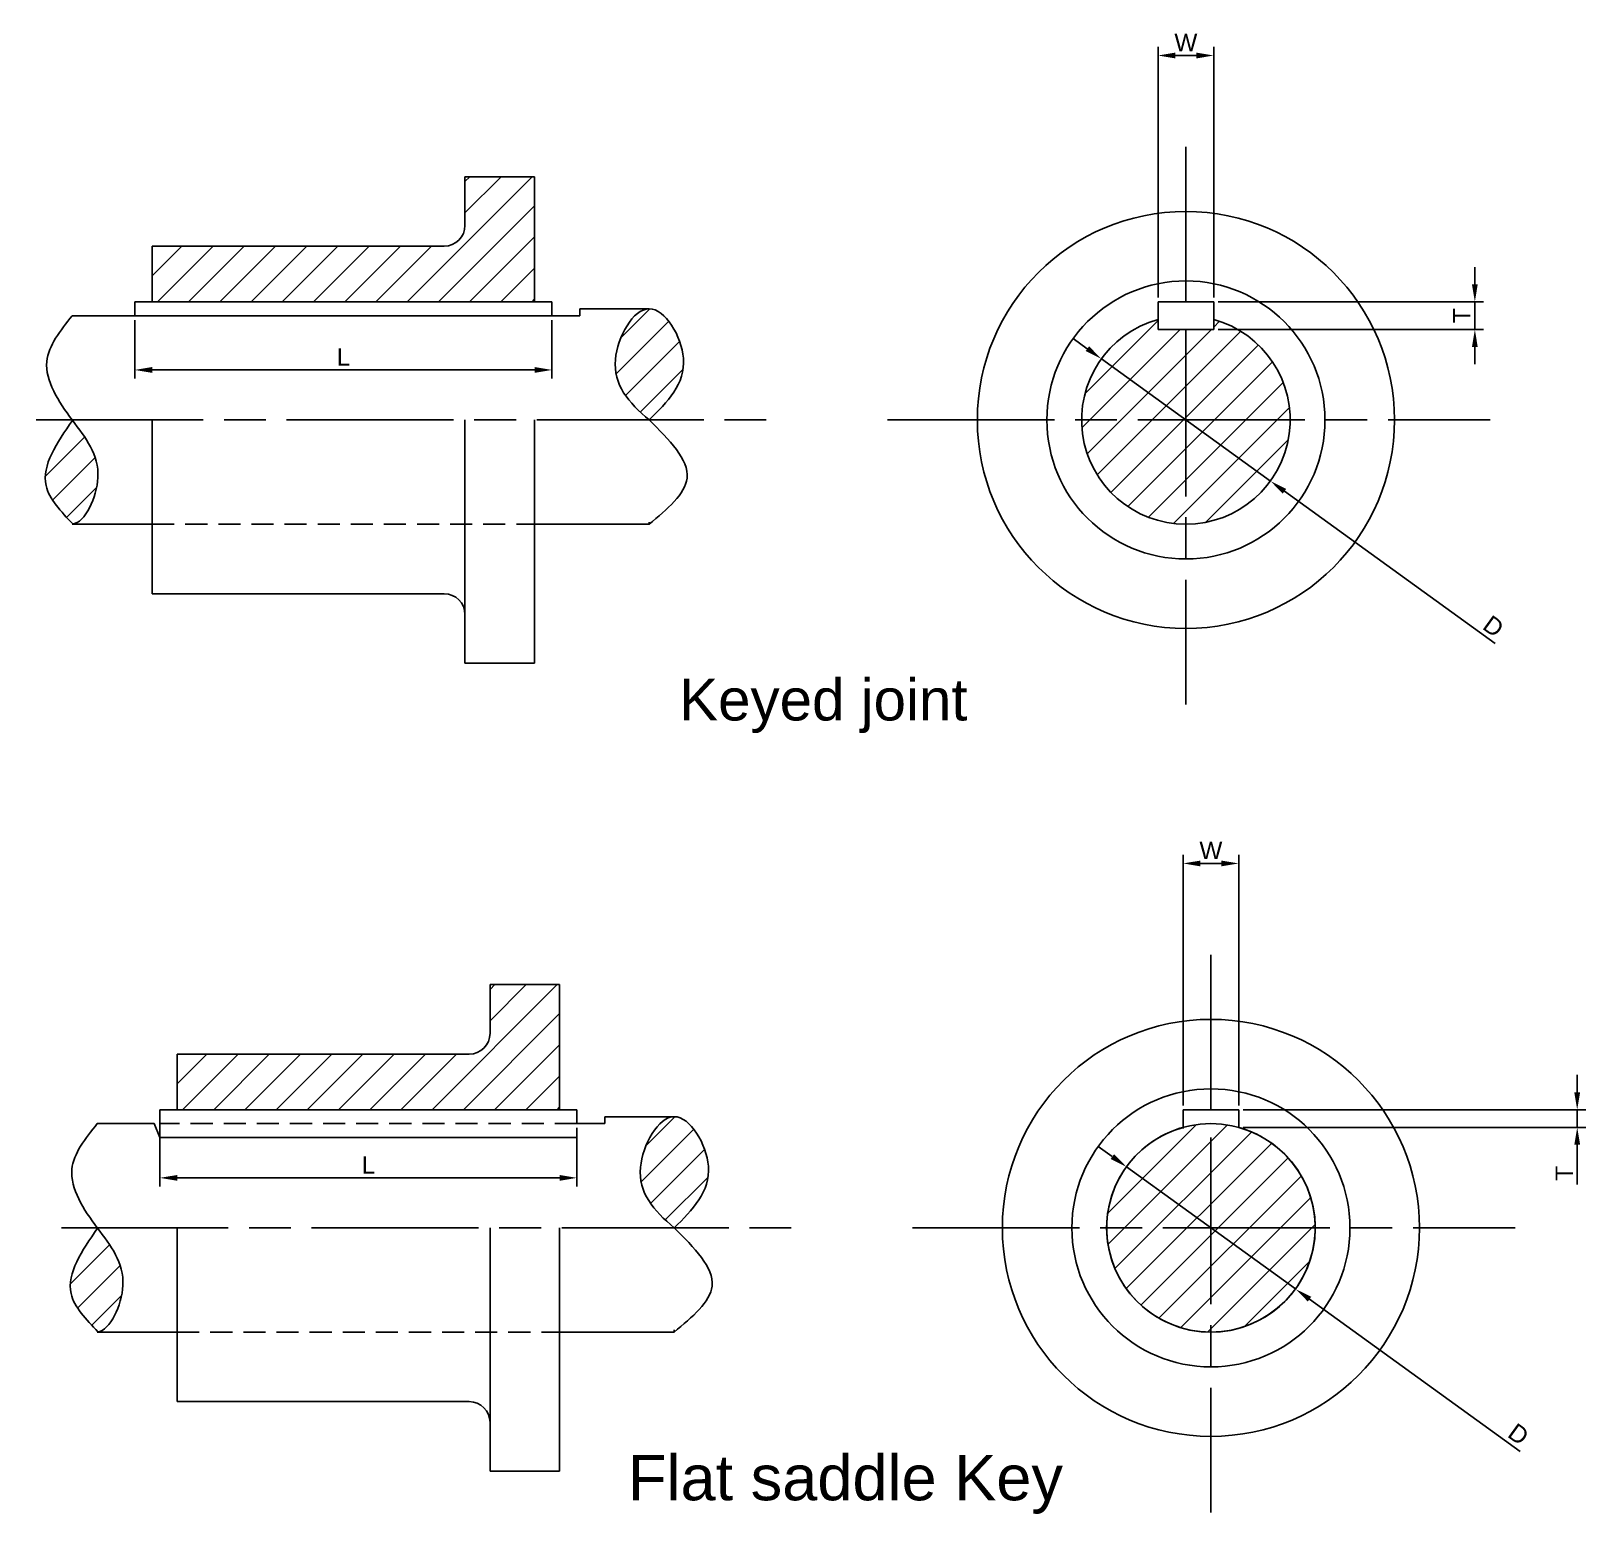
# Model space of a CAD drawing. Header units: millimetres. Extents: x 1508 to 1732, y 1570 to 1784.
import ezdxf

# ---------------------------------------------------------------- set-up
doc = ezdxf.new("R2010")
doc.units = ezdxf.units.MM
doc.linetypes.add('ACAD_ISO08W100', pattern=[36, 24, -3, 6, -3])
doc.linetypes.add('HIDDEN2', pattern=[4.7625, 3.175, -1.5875])
doc.styles.get("Standard").update_dxf_attribs({"font": 'arial.ttf'})
doc.dimstyles.new('ISO-25', dxfattribs={"dimtxt": 2.5, "dimasz": 2.5, "dimexe": 1.25, "dimexo": 0.625, "dimtad": 1, "dimtxsty": 'Standard', "dimcen": 2.5, "dimadec": 0, "dimazin": 0, "dimtfac": 1, "dimtmove": 0, "dimatfit": 3, "dimfxl": 1, "dimarcsym": 0})

# ---------------------------------------------------------------- blocks, each defined once
blk = doc.blocks.new('*D2')
at = {"color": 0, "lineweight": -2, "transparency": 16777216}
for p, q in [((1523.17, 1742.26), (1523.17, 1733.83)), ((1583.17, 1742.26), (1583.17, 1733.83)), ((1525.67, 1735.08), (1580.67, 1735.08))]:
    blk.add_line(p, q, dxfattribs=at)
at = {"color": 0, "transparency": 16777216}
for points in [[(1525.67, 1735.5), (1525.67, 1734.66), (1523.17, 1735.08)], [(1580.67, 1735.5), (1580.67, 1734.66), (1583.17, 1735.08)]]:
    blk.add_solid(points, dxfattribs=at)
at = {"layer": 'Defpoints', "color": 0, "transparency": 16777216}
for p in [(1523.17, 1742.89), (1583.17, 1742.89), (1583.17, 1735.08)]:
    blk.add_point(p, dxfattribs=at)
at = {"color": 0, "transparency": 16777216, "insert": (1553.17, 1736.95), "char_height": 2.5, "attachment_point": 5}
blk.add_mtext('L', dxfattribs=at)
blk = doc.blocks.new('*D3')
at = {"color": 0, "lineweight": -2, "transparency": 16777216}
for p, q in [((1660.18, 1738.14), (1658.16, 1739.61)), ((1662.21, 1736.68), (1686.52, 1719.1)), ((1718.85, 1695.71), (1688.54, 1717.63))]:
    blk.add_line(p, q, dxfattribs=at)
at = {"color": 0, "transparency": 16777216}
for points in [[(1660.43, 1738.48), (1659.94, 1737.8), (1662.21, 1736.68)], [(1688.79, 1717.97), (1688.3, 1717.29), (1686.52, 1719.1)]]:
    blk.add_solid(points, dxfattribs=at)
at = {"layer": 'Defpoints', "color": 0, "transparency": 16777216}
for p in [(1662.21, 1736.68), (1686.52, 1719.1)]:
    blk.add_point(p, dxfattribs=at)
at = {"color": 0, "transparency": 16777216, "insert": (1718.61, 1698.2), "char_height": 2.5, "attachment_point": 5, "rotation": 324.1253}
blk.add_mtext('D', dxfattribs=at)
blk = doc.blocks.new('*D4')
at = {"color": 0, "lineweight": -2, "transparency": 16777216}
for p, q in [((1715.93, 1747.39), (1715.93, 1749.89)), ((1678.99, 1744.89), (1717.18, 1744.89)), ((1715.93, 1744.89), (1715.93, 1740.89)), ((1678.99, 1740.89), (1717.18, 1740.89)), ((1715.93, 1738.39), (1715.93, 1735.89))]:
    blk.add_line(p, q, dxfattribs=at)
at = {"color": 0, "transparency": 16777216}
for points in [[(1715.51, 1747.39), (1716.34, 1747.39), (1715.93, 1744.89)], [(1715.51, 1738.39), (1716.34, 1738.39), (1715.93, 1740.89)]]:
    blk.add_solid(points, dxfattribs=at)
at = {"layer": 'Defpoints', "color": 0, "transparency": 16777216}
for p in [(1678.36, 1744.89), (1678.36, 1740.89), (1715.93, 1740.89)]:
    blk.add_point(p, dxfattribs=at)
at = {"color": 0, "transparency": 16777216, "insert": (1714.05, 1742.89), "char_height": 2.5, "attachment_point": 5, "rotation": 90}
blk.add_mtext('T', dxfattribs=at)
blk = doc.blocks.new('*D5')
at = {"color": 0, "lineweight": -2, "transparency": 16777216}
for p, q in [((1670.36, 1745.51), (1670.36, 1781.57)), ((1672.86, 1780.32), (1675.86, 1780.32)), ((1678.36, 1745.51), (1678.36, 1781.57))]:
    blk.add_line(p, q, dxfattribs=at)
at = {"color": 0, "transparency": 16777216}
for points in [[(1672.86, 1780.74), (1672.86, 1779.9), (1670.36, 1780.32)], [(1675.86, 1780.74), (1675.86, 1779.9), (1678.36, 1780.32)]]:
    blk.add_solid(points, dxfattribs=at)
at = {"layer": 'Defpoints', "color": 0, "transparency": 16777216}
for p in [(1678.36, 1780.32), (1670.36, 1744.89), (1678.36, 1744.89)]:
    blk.add_point(p, dxfattribs=at)
at = {"color": 0, "transparency": 16777216, "insert": (1674.36, 1782.19), "char_height": 2.5, "attachment_point": 5}
blk.add_mtext('W', dxfattribs=at)
blk = doc.blocks.new('*D24')
at = {"color": 0, "lineweight": -2, "transparency": 16777216}
for p, q in [((1526.77, 1626.02), (1526.77, 1617.59)), ((1586.77, 1626.02), (1586.77, 1617.59)), ((1529.27, 1618.84), (1584.27, 1618.84))]:
    blk.add_line(p, q, dxfattribs=at)
at = {"color": 0, "transparency": 16777216}
for points in [[(1529.27, 1619.25), (1529.27, 1618.42), (1526.77, 1618.84)], [(1584.27, 1619.25), (1584.27, 1618.42), (1586.77, 1618.84)]]:
    blk.add_solid(points, dxfattribs=at)
at = {"layer": 'Defpoints', "color": 0, "transparency": 16777216}
for p in [(1526.77, 1626.64), (1586.77, 1626.64), (1586.77, 1618.84)]:
    blk.add_point(p, dxfattribs=at)
at = {"color": 0, "transparency": 16777216, "insert": (1556.77, 1620.71), "char_height": 2.5, "attachment_point": 5}
blk.add_mtext('L', dxfattribs=at)
blk = doc.blocks.new('*D25')
at = {"color": 0, "lineweight": -2, "transparency": 16777216}
for p, q in [((1663.78, 1621.9), (1661.76, 1623.36)), ((1665.81, 1620.43), (1690.12, 1602.85)), ((1722.45, 1579.47), (1692.14, 1601.39))]:
    blk.add_line(p, q, dxfattribs=at)
at = {"color": 0, "transparency": 16777216}
for points in [[(1664.03, 1622.24), (1663.54, 1621.56), (1665.81, 1620.43)], [(1692.39, 1601.73), (1691.9, 1601.05), (1690.12, 1602.85)]]:
    blk.add_solid(points, dxfattribs=at)
at = {"layer": 'Defpoints', "color": 0, "transparency": 16777216}
for p in [(1665.81, 1620.43), (1690.12, 1602.85)]:
    blk.add_point(p, dxfattribs=at)
at = {"color": 0, "transparency": 16777216, "insert": (1722.21, 1581.96), "char_height": 2.5, "attachment_point": 5, "rotation": 324.1253}
blk.add_mtext('D', dxfattribs=at)
blk = doc.blocks.new('*D27')
at = {"color": 0, "lineweight": -2, "transparency": 16777216}
for p, q in [((1673.96, 1629.27), (1673.96, 1665.33)), ((1676.46, 1664.08), (1679.46, 1664.08)), ((1681.96, 1629.27), (1681.96, 1665.33))]:
    blk.add_line(p, q, dxfattribs=at)
at = {"color": 0, "transparency": 16777216}
for points in [[(1676.46, 1664.49), (1676.46, 1663.66), (1673.96, 1664.08)], [(1679.46, 1664.49), (1679.46, 1663.66), (1681.96, 1664.08)]]:
    blk.add_solid(points, dxfattribs=at)
at = {"layer": 'Defpoints', "color": 0, "transparency": 16777216}
for p in [(1681.96, 1664.08), (1673.96, 1628.64), (1681.96, 1628.64)]:
    blk.add_point(p, dxfattribs=at)
at = {"color": 0, "transparency": 16777216, "insert": (1677.96, 1665.95), "char_height": 2.5, "attachment_point": 5}
blk.add_mtext('W', dxfattribs=at)
blk = doc.blocks.new('*D28')
at = {"color": 0, "lineweight": -2, "transparency": 16777216}
for p, q in [((1730.65, 1631.14), (1730.65, 1633.64)), ((1682.59, 1628.64), (1731.9, 1628.64)), ((1730.65, 1628.64), (1730.65, 1626.1)), ((1682.59, 1626.1), (1731.9, 1626.1)), ((1730.65, 1623.6), (1730.65, 1617.87))]:
    blk.add_line(p, q, dxfattribs=at)
at = {"color": 0, "transparency": 16777216}
for points in [[(1730.23, 1631.14), (1731.07, 1631.14), (1730.65, 1628.64)], [(1730.23, 1623.6), (1731.07, 1623.6), (1730.65, 1626.1)]]:
    blk.add_solid(points, dxfattribs=at)
at = {"layer": 'Defpoints', "color": 0, "transparency": 16777216}
for p in [(1681.96, 1628.64), (1681.96, 1626.1), (1730.65, 1626.1)]:
    blk.add_point(p, dxfattribs=at)
at = {"color": 0, "transparency": 16777216, "insert": (1728.78, 1619.49), "char_height": 2.5, "attachment_point": 5, "rotation": 90}
blk.add_mtext('T', dxfattribs=at)

msp = doc.modelspace()

# ---------------------------------------------------------------- hatches: boundary and pattern name
h = msp.add_hatch()
h.set_pattern_fill('ANSI31', color=256)
h.set_pattern_definition([(45, (15.026, 0), (-2.245064, 2.245064), [])])
edge = h.paths.add_edge_path()
edge.add_spline(control_points=[(1514.21, 1727.827), (1511.977, 1724.59), (1508.253, 1719.192), (1512.557, 1714.703), (1514.281, 1712.904)], knot_values=[0, 0, 0, 0, 10.1271829, 16.893204, 16.893204, 16.893204, 16.893204], degree=3, periodic=0)
edge.add_spline(control_points=[(1514.281, 1712.904), (1516.122, 1713.263), (1519.62, 1721.049), (1516.131, 1725.23), (1514.21, 1727.827)], knot_values=[16.7690548, 16.7690548, 16.7690548, 16.7690548, 24.2673562, 33.2775115, 33.2775115, 33.2775115, 33.2775115], degree=3, periodic=0)
edge = h.paths.add_edge_path()
edge.add_spline(control_points=[(1597.166, 1727.886), (1599.769, 1730.47), (1604.597, 1735.261), (1597.065, 1747.909), (1590.048, 1735.177), (1594.17, 1730.387), (1597.166, 1727.886)], knot_values=[0, 0, 0, 0, 10.1365727, 18.7979109, 27.5552012, 37.5293513, 37.5293513, 37.5293513, 37.5293513], degree=3, periodic=0)
h.paths.add_polyline_path([(1567.666, 1752.886), (1525.666, 1752.886), (1525.666, 1744.886), (1528.166, 1744.886), (1580.666, 1744.886), (1580.666, 1752.886), (1580.666, 1762.886), (1572.666, 1762.886), (1570.666, 1762.886), (1570.666, 1755.886, -0.4142136)])
h = msp.add_hatch()
h.set_pattern_fill('ANSI31', color=256)
h.paths.add_polyline_path([(1689.363, 1727.886), (1674.363, 1727.886), (1674.363, 1712.886, 0.4142136)])
h.paths.add_polyline_path([(1678.363, 1742.343), (1678.363, 1740.886), (1674.363, 1740.886), (1674.363, 1739.886), (1674.363, 1727.886), (1689.363, 1727.886, 0.3371882)])
h.paths.add_polyline_path([(1674.363, 1739.886), (1674.363, 1740.886), (1670.363, 1740.886), (1670.363, 1742.343, 0.3371882), (1659.363, 1727.886), (1674.363, 1727.886)])
h.paths.add_polyline_path([(1674.363, 1727.886), (1659.363, 1727.886, 0.4142136), (1674.363, 1712.886)])
h = msp.add_hatch()
h.set_pattern_fill('ANSI31', color=256)
h.set_pattern_definition([(45, (18.6272, -116.2422), (-2.245064, 2.245064), [])])
edge = h.paths.add_edge_path()
edge.add_spline(control_points=[(1517.811, 1611.584), (1515.578, 1608.348), (1511.854, 1602.95), (1516.158, 1598.46), (1517.883, 1596.662)], knot_values=[0, 0, 0, 0, 10.1271829, 16.893204, 16.893204, 16.893204, 16.893204], degree=3, periodic=0)
edge.add_spline(control_points=[(1517.883, 1596.662), (1519.723, 1597.021), (1523.221, 1604.807), (1519.732, 1608.988), (1517.811, 1611.584)], knot_values=[16.7690548, 16.7690548, 16.7690548, 16.7690548, 24.2673562, 33.2775115, 33.2775115, 33.2775115, 33.2775115], degree=3, periodic=0)
edge = h.paths.add_edge_path()
edge.add_spline(control_points=[(1600.767, 1611.644), (1603.37, 1614.228), (1608.198, 1619.019), (1600.666, 1631.667), (1593.649, 1618.935), (1597.771, 1614.145), (1600.767, 1611.644)], knot_values=[0, 0, 0, 0, 10.1365727, 18.7979109, 27.5552012, 37.5293513, 37.5293513, 37.5293513, 37.5293513], degree=3, periodic=0)
h.paths.add_polyline_path([(1571.267, 1636.644), (1529.267, 1636.644), (1529.267, 1628.644), (1531.767, 1628.644), (1584.267, 1628.644), (1584.267, 1636.644), (1584.267, 1646.644), (1576.267, 1646.644), (1574.267, 1646.644), (1574.267, 1639.644, -0.4142136)])
h = msp.add_hatch()
h.set_pattern_fill('ANSI31', color=256)
h.paths.add_polyline_path([(1662.964, 1611.644), (1692.964, 1611.644, 1)])
h.paths.add_polyline_path([(1677.964, 1611.644), (1662.964, 1611.644, 0.4142136), (1677.964, 1596.644)])
h.paths.add_polyline_path([(1692.964, 1611.644), (1677.964, 1611.644), (1677.964, 1596.644, 0.4142136)])

# ---------------------------------------------------------------- linework, layer by layer
at = {"linetype": 'ACAD_ISO08W100'}
for p, q in [((1674.363, 1767.163), (1674.363, 1744.886)), ((1674.363, 1740.886), (1674.363, 1686.943)), ((1509.003, 1727.886), (1614.719, 1727.886)), ((1631.452, 1727.886), (1718.143, 1727.886)), ((1677.964, 1650.921), (1677.964, 1628.644)), ((1677.964, 1624.644), (1677.964, 1570.701)), ((1512.604, 1611.644), (1618.32, 1611.644)), ((1635.053, 1611.644), (1721.745, 1611.644))]:
    msp.add_line(p, q, dxfattribs=at)
for p, q in [((1572.666, 1762.886), (1570.666, 1762.886)), ((1570.666, 1762.886), (1570.666, 1755.886)), ((1580.666, 1762.886), (1572.666, 1762.886)), ((1580.666, 1752.886), (1580.666, 1762.886)), ((1525.666, 1744.886), (1525.666, 1752.886)), ((1525.666, 1752.886), (1567.666, 1752.886)), ((1567.666, 1752.886), (1525.666, 1752.886)), ((1580.666, 1744.886), (1580.666, 1752.886)), ((1523.166, 1742.886), (1523.166, 1744.886)), ((1523.166, 1744.886), (1523.166, 1742.886)), ((1583.166, 1744.886), (1523.166, 1744.886)), ((1523.166, 1744.886), (1528.166, 1744.886)), ((1523.166, 1744.886), (1525.666, 1744.886)), ((1580.666, 1744.886), (1572.666, 1744.886)), ((1583.166, 1744.886), (1580.666, 1744.886)), ((1583.166, 1744.886), (1580.666, 1744.886)), ((1583.166, 1744.886), (1583.166, 1742.886)), ((1678.363, 1744.886), (1670.363, 1744.886)), ((1670.363, 1744.886), (1670.363, 1740.886)), ((1674.363, 1744.886), (1674.363, 1745.886)), ((1674.363, 1744.886), (1674.363, 1745.886)), ((1678.363, 1740.886), (1678.363, 1744.886)), ((1523.166, 1742.886), (1514.166, 1742.886)), ((1583.166, 1742.886), (1523.166, 1742.886)), ((1583.166, 1742.886), (1587.166, 1742.886)), ((1587.166, 1742.886), (1587.166, 1743.886)), ((1587.166, 1743.886), (1593.166, 1743.886)), ((1593.166, 1743.886), (1595.166, 1743.886)), ((1595.166, 1743.886), (1597.166, 1743.886)), ((1670.363, 1740.886), (1674.363, 1740.886)), ((1674.363, 1740.886), (1674.363, 1739.886)), ((1674.363, 1740.886), (1674.363, 1739.886)), ((1674.363, 1739.886), (1674.363, 1740.886)), ((1674.363, 1740.886), (1678.363, 1740.886)), ((1525.666, 1710.886), (1525.666, 1727.886)), ((1525.666, 1710.886), (1525.666, 1727.886)), ((1570.666, 1699.886), (1570.666, 1727.886)), ((1580.666, 1712.886), (1580.666, 1727.886)), ((1525.666, 1712.886), (1514.166, 1712.886)), ((1525.666, 1712.886), (1525.666, 1702.886)), ((1597.166, 1712.886), (1580.666, 1712.886)), ((1580.666, 1710.886), (1580.666, 1712.886)), ((1525.666, 1707.886), (1525.666, 1710.886)), ((1580.666, 1710.886), (1580.666, 1702.886)), ((1567.666, 1702.886), (1525.666, 1702.886)), ((1580.666, 1702.886), (1580.666, 1692.886)), ((1570.666, 1692.886), (1570.666, 1699.886)), ((1572.666, 1692.886), (1570.666, 1692.886)), ((1580.666, 1692.886), (1572.666, 1692.886)), ((1576.267, 1646.644), (1574.267, 1646.644)), ((1574.267, 1646.644), (1574.267, 1639.644)), ((1584.267, 1646.644), (1576.267, 1646.644)), ((1584.267, 1636.644), (1584.267, 1646.644)), ((1529.267, 1628.644), (1529.267, 1636.644)), ((1529.267, 1636.644), (1571.267, 1636.644)), ((1571.267, 1636.644), (1529.267, 1636.644)), ((1584.267, 1628.644), (1584.267, 1636.644)), ((1526.767, 1626.644), (1526.767, 1628.644)), ((1526.767, 1628.644), (1526.767, 1626.644)), ((1586.767, 1628.644), (1526.767, 1628.644)), ((1526.767, 1628.644), (1531.767, 1628.644)), ((1526.767, 1628.644), (1529.267, 1628.644)), ((1584.267, 1628.644), (1576.267, 1628.644)), ((1586.767, 1628.644), (1584.267, 1628.644)), ((1586.767, 1628.644), (1584.267, 1628.644)), ((1586.767, 1628.644), (1586.767, 1626.644)), ((1681.964, 1628.644), (1673.964, 1628.644)), ((1673.964, 1628.644), (1673.964, 1625.963)), ((1677.964, 1628.644), (1677.964, 1629.644)), ((1677.964, 1628.644), (1677.964, 1629.644)), ((1681.964, 1626.101), (1681.964, 1628.644)), ((1525.947, 1626.644), (1517.767, 1626.644)), ((1526.767, 1624.644), (1525.947, 1626.644)), ((1526.767, 1626.644), (1526.767, 1624.644)), ((1526.767, 1624.644), (1526.767, 1626.644)), ((1586.767, 1626.644), (1590.767, 1626.644)), ((1590.767, 1626.644), (1590.767, 1627.644)), ((1590.767, 1627.644), (1596.767, 1627.644)), ((1596.767, 1627.644), (1598.767, 1627.644)), ((1598.767, 1627.644), (1600.767, 1627.644)), ((1526.767, 1624.644), (1586.767, 1624.644)), ((1677.964, 1624.644), (1677.964, 1623.644)), ((1677.964, 1624.644), (1677.964, 1623.644)), ((1677.964, 1623.644), (1677.964, 1624.644)), ((1529.267, 1594.644), (1529.267, 1611.644)), ((1529.267, 1594.644), (1529.267, 1611.644)), ((1574.267, 1583.644), (1574.267, 1611.644)), ((1584.267, 1596.644), (1584.267, 1611.644)), ((1529.267, 1596.644), (1517.767, 1596.644)), ((1529.267, 1596.644), (1529.267, 1586.644)), ((1529.267, 1591.644), (1529.267, 1594.644)), ((1600.767, 1596.644), (1584.267, 1596.644)), ((1584.267, 1594.644), (1584.267, 1596.644)), ((1584.267, 1594.644), (1584.267, 1586.644)), ((1571.267, 1586.644), (1529.267, 1586.644)), ((1584.267, 1586.644), (1584.267, 1576.644)), ((1574.267, 1576.644), (1574.267, 1583.644)), ((1576.267, 1576.644), (1574.267, 1576.644)), ((1584.267, 1576.644), (1576.267, 1576.644))]:
    msp.add_line(p, q)
at = {"linetype": 'HIDDEN2'}
for p, q in [((1525.666, 1712.886), (1580.666, 1712.886)), ((1586.767, 1626.644), (1526.767, 1626.644)), ((1529.267, 1596.644), (1584.267, 1596.644))]:
    msp.add_line(p, q, dxfattribs=at)
for centre, radius in [((1674.363, 1727.886), 30), ((1674.363, 1727.886), 20), ((1677.964, 1611.644), 30), ((1677.964, 1611.644), 20), ((1677.964, 1611.644), 15)]:
    msp.add_circle(centre, radius)
for centre, radius, start, end in [((1567.666, 1755.886), 3, 270, 0), ((1674.363, 1727.886), 15, 105.46601, 74.53399), ((1567.666, 1699.886), 3, 0, 90), ((1571.267, 1639.644), 3, 270, 0), ((1677.964, 1611.644), 15, 105.46601, 74.53399), ((1571.267, 1583.644), 3, 0, 90)]:
    msp.add_arc(centre, radius, start, end)
for points, knots in [([(1514.166, 1742.886), (1512.452, 1740.741), (1508.644, 1735.974), (1514.144, 1727.583), (1519.668, 1721.042), (1516.055, 1713.114), (1514.166, 1712.886)], [0, 0, 0, 0, 7.5161874, 16.700264, 25.77921, 33.4344696, 33.4344696, 33.4344696, 33.4344696]), ([(1597.166, 1727.886), (1599.769, 1730.47), (1604.597, 1735.261), (1597.065, 1747.909), (1590.048, 1735.177), (1594.17, 1730.387), (1597.166, 1727.886)], [0, 0, 0, 0, 10.1365727, 18.7979109, 27.5552012, 37.5293513, 37.5293513, 37.5293513, 37.5293513]), ([(1517.767, 1626.644), (1516.053, 1624.499), (1512.245, 1619.732), (1517.745, 1611.34), (1523.269, 1604.799), (1519.656, 1596.872), (1517.767, 1596.644)], [0, 0, 0, 0, 7.5161874, 16.700264, 25.77921, 33.4344696, 33.4344696, 33.4344696, 33.4344696]), ([(1600.767, 1611.644), (1603.37, 1614.228), (1608.198, 1619.019), (1600.666, 1631.667), (1593.649, 1618.935), (1597.771, 1614.145), (1600.767, 1611.644)], [0, 0, 0, 0, 10.1365727, 18.7979109, 27.5552012, 37.5293513, 37.5293513, 37.5293513, 37.5293513])]:
    msp.add_open_spline(points, degree=3, knots=knots)
for points in [[(1514.281, 1712.904), (1510.397, 1718.444), (1514.21, 1727.827)], [(1597.166, 1712.886), (1602.608, 1719.519), (1597.153, 1727.896)], [(1517.883, 1596.662), (1513.998, 1602.202), (1517.811, 1611.584)], [(1600.767, 1596.644), (1606.209, 1603.277), (1600.754, 1611.654)]]:
    msp.add_spline(points, degree=3)
for points in [[(1597.166, 1713.199), (1597.135, 1713.081), (1597.133, 1712.976), (1597.166, 1712.886)], [(1600.767, 1596.957), (1600.736, 1596.839), (1600.734, 1596.734), (1600.767, 1596.644)]]:
    msp.add_open_spline(points, degree=3)

# ---------------------------------------------------------------- texts
at = {"attachment_point": 1}
for s, width, insert, char_height in [('Keyed joint', 70.64215, (1601.484, 1690.648), 6), ('Flat saddle Key', 77.42089, (1594.102, 1578.951), 6.5)]:
    msp.add_mtext_dynamic_manual_height_columns(s, width=width, gutter_width=12.5, heights=[0], dxfattribs=dict(at, insert=insert, char_height=char_height))

# ---------------------------------------------------------------- dimensions: what is measured, and where the dimension line sits
for base, p1, p2, text, picture, middle in [((1678.363, 1780.319), (1670.363, 1744.886), (1678.363, 1744.886), 'W', '*D5', (1674.363, 1782.194)), ((1583.166, 1735.079), (1523.166, 1742.886), (1583.166, 1742.886), 'L', '*D2', (1553.166, 1736.954)), ((1681.964, 1664.076), (1673.964, 1628.644), (1681.964, 1628.644), 'W', '*D27', (1677.964, 1665.951)), ((1586.767, 1618.837), (1526.767, 1626.644), (1586.767, 1626.644), 'L', '*D24', (1556.767, 1620.712))]:
    dim = msp.add_linear_dim(base=base, p1=p1, p2=p2, text=text, dimstyle='ISO-25')
    dim.commit()
    dim.dimension.update_dxf_attribs({"geometry": picture, "text_midpoint": middle})
for base, p1, p2, picture, middle in [((1715.928, 1740.886), (1678.363, 1744.886), (1678.363, 1740.886), '*D4', (1714.053, 1742.886)), ((1730.651, 1626.101), (1681.964, 1628.644), (1681.964, 1626.101), '*D28', (1728.776, 1619.485))]:
    dim = msp.add_linear_dim(base=base, p1=p1, p2=p2, angle=90, text='T', dimstyle='ISO-25')
    dim.commit()
    dim.dimension.update_dxf_attribs({"geometry": picture, "text_midpoint": middle})
for p1, p2, picture, middle in [((1662.209, 1736.676), (1686.518, 1719.096), '*D3', (1717.51, 1696.682)), ((1665.81, 1620.434), (1690.119, 1602.854), '*D25', (1721.111, 1580.44))]:
    dim = msp.add_diameter_dim_2p(p1=p1, p2=p2, text='D', dimstyle='ISO-25')
    dim.commit()
    dim.dimension.update_dxf_attribs({"geometry": picture, "text_midpoint": middle, "dimtype": 163})

doc.saveas('drawing.dxf')
